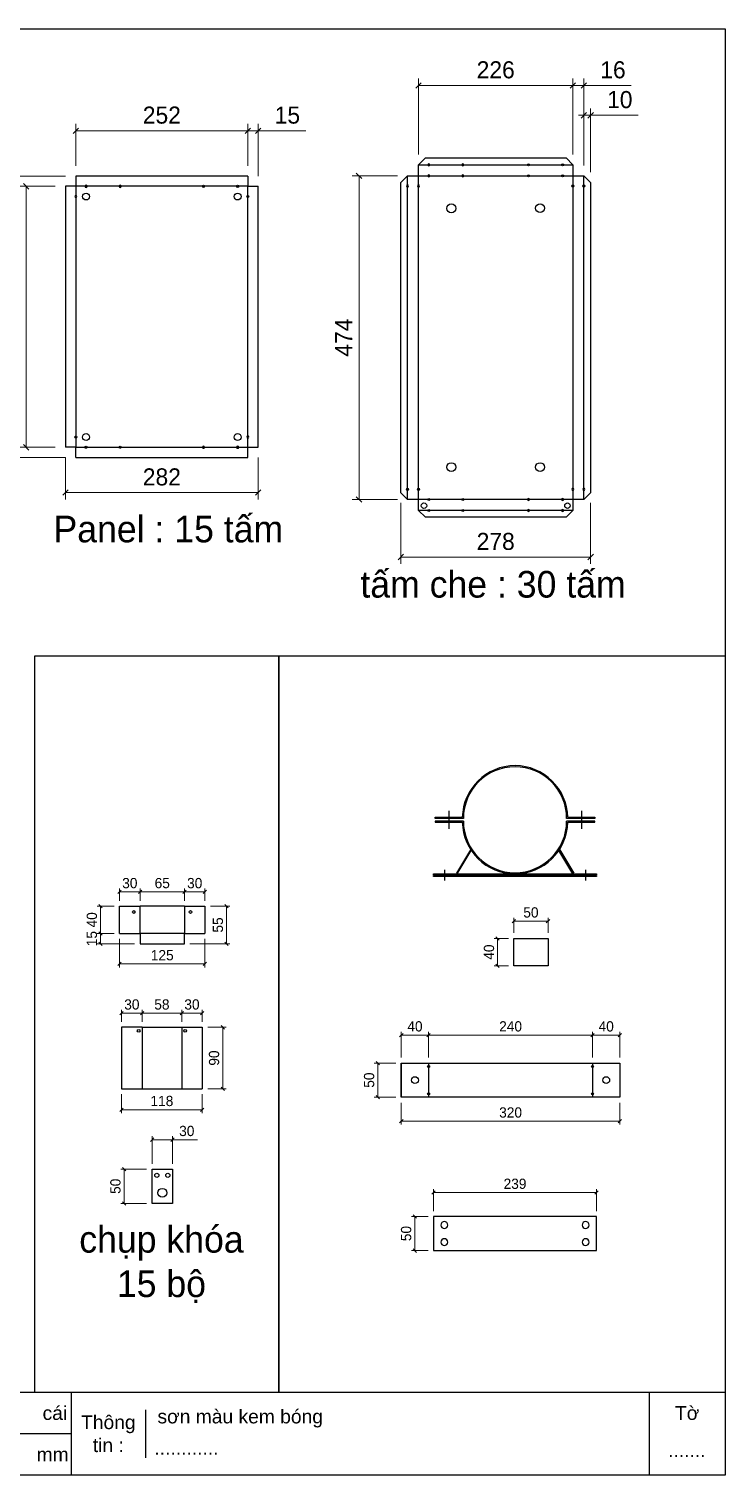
# Model space of a CAD drawing. Header units: millimetres. Extents: x 0 to 2994, y 0 to 2117.
# Drawn here: x 1974 to 2994, y 0 to 2117 of the extents above; entities that cross this region are included whole.
import ezdxf

# ---------------------------------------------------------------- set-up
doc = ezdxf.new("R2010")
doc.units = ezdxf.units.MM
doc.layers.add('CNC', color=7, linetype='Continuous')
doc.layers.add('DIM', color=253, linetype='Continuous')
doc.styles.add('Arial', font='arial.ttf')
doc.dimstyles.new('Dim-15', dxfattribs={"dimtxt": 15, "dimasz": 5, "dimexe": 5, "dimexo": 8, "dimgap": 5, "dimtad": 1, "dimdec": 0, "dimtxsty": 'Standard', "dimblk": 'OBLIQUE', "dimcen": 10, "dimclrd": 5, "dimclre": 5, "dimclrt": 3, "dimazin": 3, "dimtfac": 1, "dimtdec": 0, "dimtmove": 0, "dimatfit": 3, "dimldrblk": 'OBLIQUE', "dimlwd": 9, "dimlwe": 9})
doc.dimstyles.new('Dim-25', dxfattribs={"dimtxt": 25, "dimasz": 8, "dimexe": 10, "dimexo": 15, "dimgap": 10, "dimtad": 1, "dimdec": 0, "dimtxsty": 'Standard', "dimblk": 'OBLIQUE', "dimcen": 10, "dimclrd": 5, "dimclre": 5, "dimclrt": 3, "dimazin": 3, "dimtfac": 1, "dimtdec": 0, "dimtmove": 0, "dimatfit": 3, "dimldrblk": 'OBLIQUE', "dimlwd": 9, "dimlwe": 9})

# ---------------------------------------------------------------- blocks, each defined once
blk = doc.blocks.new('f3daunguoc')
at = {"layer": 'CNC', "color": 2, "lineweight": -3}
blk.add_circle((0, 0), 1.5, dxfattribs=at)
blk = doc.blocks.new('*D24')
at = {"color": 0, "linetype": 'ByBlock', "lineweight": -2}
for p, q in [((2291.1, 1963.7), (2299.1, 1971.7)), ((2314.1, 1971.7), (2306.1, 1963.7))]:
    blk.add_line(p, q, dxfattribs=at)
at = {"layer": 'Defpoints', "color": 0, "ltscale": 3, "transparency": 16777216}
for p in [(2310.1, 1967.7), (2295.1, 1901.4), (2310.1, 1886.4)]:
    blk.add_point(p, dxfattribs=at)
at = {"layer": 'DIM', "color": 5, "lineweight": 9, "ltscale": 3, "transparency": 16777216}
for p, q in [((2295.1, 1916.4), (2295.1, 1977.7)), ((2310.1, 1901.4), (2310.1, 1977.7)), ((2295.1, 1967.7), (2287.1, 1967.7)), ((2295.1, 1967.7), (2310.1, 1967.7)), ((2310.1, 1967.7), (2379.8, 1967.7))]:
    blk.add_line(p, q, dxfattribs=at)
at = {"layer": 'DIM', "color": 3, "ltscale": 3, "transparency": 16777216, "insert": (2352.9, 1990.5), "char_height": 25, "attachment_point": 5}
blk.add_mtext('15', dxfattribs=at)
blk = doc.blocks.new('_Oblique')
at = {"color": 0, "linetype": 'ByBlock', "lineweight": -2}
blk.add_line((-0.5, -0.5), (0.5, 0.5), dxfattribs=at)
blk = doc.blocks.new('*D25')
at = {"color": 0, "linetype": 'ByBlock', "lineweight": -2}
for p, q in [((2047.1, 1971.7), (2039.1, 1963.7)), ((2291.1, 1963.7), (2299.1, 1971.7))]:
    blk.add_line(p, q, dxfattribs=at)
at = {"layer": 'Defpoints', "color": 0, "ltscale": 3, "transparency": 16777216}
for p in [(2043.1, 1967.7), (2043.1, 1901.4), (2295.1, 1901.4)]:
    blk.add_point(p, dxfattribs=at)
at = {"layer": 'DIM', "color": 5, "lineweight": 9, "ltscale": 3, "transparency": 16777216}
for p, q in [((2043.1, 1916.4), (2043.1, 1977.7)), ((2295.1, 1916.4), (2295.1, 1977.7)), ((2295.1, 1967.7), (2043.1, 1967.7))]:
    blk.add_line(p, q, dxfattribs=at)
at = {"layer": 'DIM', "color": 3, "ltscale": 3, "transparency": 16777216, "insert": (2169.1, 1990.5), "char_height": 25, "attachment_point": 5}
blk.add_mtext('252', dxfattribs=at)
blk = doc.blocks.new('*D26')
at = {"color": 0, "linetype": 'ByBlock', "lineweight": -2}
for p, q in [((1893.6, 1897.4), (1885.6, 1905.4)), ((1885.6, 1493.4), (1893.6, 1485.4))]:
    blk.add_line(p, q, dxfattribs=at)
at = {"layer": 'Defpoints', "color": 0, "ltscale": 3, "transparency": 16777216}
for p in [(2043.1, 1901.4), (1889.6, 1489.4), (2043.1, 1489.4)]:
    blk.add_point(p, dxfattribs=at)
at = {"layer": 'DIM', "color": 5, "lineweight": 9, "ltscale": 3, "transparency": 16777216}
for p, q in [((2028.1, 1901.4), (1879.6, 1901.4)), ((1889.6, 1901.4), (1889.6, 1489.4)), ((2028.1, 1489.4), (1879.6, 1489.4))]:
    blk.add_line(p, q, dxfattribs=at)
at = {"layer": 'DIM', "color": 3, "ltscale": 3, "transparency": 16777216, "insert": (1867.1, 1885.4), "char_height": 25, "attachment_point": 5, "rotation": 90}
blk.add_mtext('412', dxfattribs=at)
blk = doc.blocks.new('*D27')
at = {"color": 0, "linetype": 'ByBlock', "lineweight": -2}
for p, q in [((1974.4, 1882.4), (1966.4, 1890.4)), ((1966.4, 1508.4), (1974.4, 1500.4))]:
    blk.add_line(p, q, dxfattribs=at)
at = {"layer": 'Defpoints', "color": 0, "ltscale": 3, "transparency": 16777216}
for p in [(1970.4, 1886.4), (2028.1, 1886.4), (2028.1, 1504.4)]:
    blk.add_point(p, dxfattribs=at)
at = {"layer": 'DIM', "color": 5, "lineweight": 9, "ltscale": 3, "transparency": 16777216}
for p, q in [((2013.1, 1886.4), (1960.4, 1886.4)), ((1970.4, 1504.4), (1970.4, 1886.4)), ((2013.1, 1504.4), (1960.4, 1504.4))]:
    blk.add_line(p, q, dxfattribs=at)
at = {"layer": 'DIM', "color": 3, "ltscale": 3, "transparency": 16777216, "insert": (1947.6, 1695.4), "char_height": 25, "attachment_point": 5, "rotation": 90}
blk.add_mtext('382', dxfattribs=at)
blk = doc.blocks.new('*D28')
at = {"color": 0, "linetype": 'ByBlock', "lineweight": -2}
for p, q in [((2032.1, 1442.1), (2024.1, 1434.1)), ((2306.1, 1434.1), (2314.1, 1442.1))]:
    blk.add_line(p, q, dxfattribs=at)
at = {"layer": 'Defpoints', "color": 0, "ltscale": 3, "transparency": 16777216}
for p in [(2028.1, 1504.4), (2310.1, 1504.4), (2310.1, 1438.1)]:
    blk.add_point(p, dxfattribs=at)
at = {"layer": 'DIM', "color": 5, "lineweight": 9, "ltscale": 3, "transparency": 16777216}
for p, q in [((2028.1, 1489.4), (2028.1, 1428.1)), ((2310.1, 1489.4), (2310.1, 1428.1)), ((2028.1, 1438.1), (2310.1, 1438.1))]:
    blk.add_line(p, q, dxfattribs=at)
at = {"layer": 'DIM', "color": 3, "ltscale": 3, "transparency": 16777216, "insert": (2169.1, 1460.9), "char_height": 25, "attachment_point": 5}
blk.add_mtext('282', dxfattribs=at)
blk = doc.blocks.new('*D40')
at = {"color": 0, "linetype": 'ByBlock', "lineweight": -2}
for p, q in [((2782.9, 1986.4), (2790.9, 1994.4)), ((2800.9, 1994.4), (2792.9, 1986.4))]:
    blk.add_line(p, q, dxfattribs=at)
at = {"layer": 'Defpoints', "color": 0, "transparency": 16777216}
for p in [(2796.9, 1990.4), (2786.9, 1901.9), (2796.9, 1891.9)]:
    blk.add_point(p, dxfattribs=at)
at = {"layer": 'DIM', "color": 5, "lineweight": 9, "transparency": 16777216}
for p, q in [((2786.9, 1990.4), (2778.9, 1990.4)), ((2786.9, 1916.9), (2786.9, 2000.4)), ((2786.9, 1990.4), (2796.9, 1990.4)), ((2796.9, 1906.9), (2796.9, 2000.4)), ((2796.9, 1990.4), (2866.3, 1990.4))]:
    blk.add_line(p, q, dxfattribs=at)
at = {"layer": 'DIM', "color": 3, "transparency": 16777216, "insert": (2839.6, 2013.2), "char_height": 25, "attachment_point": 5}
blk.add_mtext('10', dxfattribs=at)
blk = doc.blocks.new('*D41')
at = {"color": 0, "linetype": 'ByBlock', "lineweight": -2}
for p, q in [((2766.9, 2030), (2774.9, 2038)), ((2790.9, 2038), (2782.9, 2030))]:
    blk.add_line(p, q, dxfattribs=at)
at = {"layer": 'Defpoints', "color": 0, "transparency": 16777216}
for p in [(2786.9, 2034), (2770.9, 1917.9), (2786.9, 1901.9)]:
    blk.add_point(p, dxfattribs=at)
at = {"layer": 'DIM', "color": 5, "lineweight": 9, "transparency": 16777216}
for p, q in [((2770.9, 2034), (2762.9, 2034)), ((2770.9, 1932.9), (2770.9, 2044)), ((2770.9, 2034), (2786.9, 2034)), ((2786.9, 1916.9), (2786.9, 2044)), ((2786.9, 2034), (2856.3, 2034))]:
    blk.add_line(p, q, dxfattribs=at)
at = {"layer": 'DIM', "color": 3, "transparency": 16777216, "insert": (2829.6, 2056.8), "char_height": 25, "attachment_point": 5}
blk.add_mtext('16', dxfattribs=at)
blk = doc.blocks.new('*D42')
at = {"color": 0, "linetype": 'ByBlock', "lineweight": -2}
for p, q in [((2548.9, 2038), (2540.9, 2030)), ((2766.9, 2030), (2774.9, 2038))]:
    blk.add_line(p, q, dxfattribs=at)
at = {"layer": 'Defpoints', "color": 0, "transparency": 16777216}
for p in [(2544.9, 2034), (2544.9, 1917.9), (2770.9, 1917.9)]:
    blk.add_point(p, dxfattribs=at)
at = {"layer": 'DIM', "color": 5, "lineweight": 9, "transparency": 16777216}
for p, q in [((2544.9, 1932.9), (2544.9, 2044)), ((2770.9, 2034), (2544.9, 2034)), ((2770.9, 1932.9), (2770.9, 2044))]:
    blk.add_line(p, q, dxfattribs=at)
at = {"layer": 'DIM', "color": 3, "transparency": 16777216, "insert": (2657.9, 2056.8), "char_height": 25, "attachment_point": 5}
blk.add_mtext('226', dxfattribs=at)
blk = doc.blocks.new('*D43')
at = {"color": 0, "linetype": 'ByBlock', "lineweight": -2}
for p, q in [((2461.8, 1897.9), (2453.8, 1905.9)), ((2453.8, 1431.9), (2461.8, 1423.9))]:
    blk.add_line(p, q, dxfattribs=at)
at = {"layer": 'Defpoints', "color": 0, "transparency": 16777216}
for p in [(2528.9, 1901.9), (2457.8, 1427.9), (2528.9, 1427.9)]:
    blk.add_point(p, dxfattribs=at)
at = {"layer": 'DIM', "color": 5, "lineweight": 9, "transparency": 16777216}
for p, q in [((2513.9, 1901.9), (2447.8, 1901.9)), ((2457.8, 1901.9), (2457.8, 1427.9)), ((2513.9, 1427.9), (2447.8, 1427.9))]:
    blk.add_line(p, q, dxfattribs=at)
at = {"layer": 'DIM', "color": 3, "transparency": 16777216, "insert": (2435.3, 1664.9), "char_height": 25, "attachment_point": 5, "rotation": 90}
blk.add_mtext('474', dxfattribs=at)
blk = doc.blocks.new('*D44')
at = {"color": 0, "linetype": 'ByBlock', "lineweight": -2}
for p, q in [((2522.9, 1347.8), (2514.9, 1339.8)), ((2792.9, 1339.8), (2800.9, 1347.8))]:
    blk.add_line(p, q, dxfattribs=at)
at = {"layer": 'Defpoints', "color": 0, "ltscale": 3, "transparency": 16777216}
for p in [(2518.9, 1437.9), (2796.9, 1437.9), (2796.9, 1343.8)]:
    blk.add_point(p, dxfattribs=at)
at = {"layer": 'DIM', "color": 5, "lineweight": 9, "ltscale": 3, "transparency": 16777216}
for p, q in [((2518.9, 1422.9), (2518.9, 1333.8)), ((2796.9, 1422.9), (2796.9, 1333.8)), ((2518.9, 1343.8), (2796.9, 1343.8))]:
    blk.add_line(p, q, dxfattribs=at)
at = {"layer": 'DIM', "color": 3, "ltscale": 3, "transparency": 16777216, "insert": (2657.9, 1366.5), "char_height": 25, "attachment_point": 5}
blk.add_mtext('278', dxfattribs=at)
blk = doc.blocks.new('KHUNG CHUẨN')
at = {"color": 7}
for p, q in [((19889.2, -28535.2), (16919.2, -28535.2)), ((17239.2, -28535.2), (17239.2, -28595.2)), ((17809.2, -28535.2), (17809.2, -28655.2)), ((18599.2, -28535.2), (18599.2, -28655.2)), ((18939.2, -28535.2), (18939.2, -28655.2)), ((19779.2, -28535.2), (19779.2, -28655.2)), ((19047.6, -28560.2), (19047.6, -28630.2)), ((18939.2, -28595.2), (16919.2, -28595.2)), ((17139.2, -28595.2), (17139.2, -28655.2)), ((17474.2, -28595.2), (17474.2, -28655.2))]:
    blk.add_line(p, q, dxfattribs=at)
blk.add_lwpolyline([(16919.2, -26555.2), (19889.2, -26555.2), (19889.2, -28655.2), (16919.2, -28655.2)], close=True, dxfattribs=at)
at = {"color": 2, "char_height": 20, "style": 'Arial'}
for s, insert, width, attachment_point in [('  Thiết kế :', (16919.2, -28565.2), 917.634, 4), ('  Khách hàng :', (17239.2, -28565.2), 917.634, 4), ('  Tên sản phẩm :', (17809.2, -28565.2), 917.634, 4), ('  Số lượng :', (18599.2, -28565.2), 917.634, 4), ('cái', (18897.9, -28565.2), 63.517, 4), ('Tờ', (19834.2, -28565.2), 110, 5), ('Thông\\Ptin :', (18993.4, -28595.2), 108.311, 5), ('  CNC :', (16919.2, -28625.2), 917.634, 4), ('  Ngày nhận :', (17134, -28625.2), 556.651, 4), ('  Ngày giao:', (17466.3, -28625.2), 556.651, 4), ('  Kích thước :', (17809.2, -28625.2), 917.634, 4), ('mm', (18548.6, -28625.2), 73.831, 4), ('  Loại tôn :', (18599.2, -28625.2), 917.634, 4), ('mm', (18889.2, -28625.2), 917.634, 4)]:
    blk.add_mtext(s, dxfattribs=dict(at, insert=insert, width=width, attachment_point=attachment_point))
at = {"color": 3, "style": 'Arial'}
for tag, p in [('#01', (17055.6, -28580.1)), ('#02', (17431.4, -28580.1)), ('#03', (18030.6, -28580.1)), ('#08', (18751.7, -28580.1)), ('#10', (19064.8, -28580.1)), ('#04', (17024.8, -28634.6)), ('#05', (17308.5, -28633)), ('#06', (17632.7, -28633.7)), ('#07', (18002, -28634.7)), ('#09', (18753.8, -28632.6)), ('#11', (19060.3, -28625.7)), ('#12', (19806.5, -28628.9))]:
    blk.add_attdef(tag, p, '', height=20, dxfattribs=at)
blk = doc.blocks.new('ggh')
blk.add_lwpolyline([(11944, 1374.4), (12182.7, 1374.4), (12182.7, 1324.4), (11944, 1324.4)], close=True)
at = {"color": 2}
for centre in [(11959.9, 1361.9), (12166.8, 1361.9), (11959.9, 1336.9), (12166.8, 1336.9)]:
    blk.add_circle(centre, 5, dxfattribs=at)
blk = doc.blocks.new('*D57')
at = {"color": 0, "linetype": 'ByBlock', "lineweight": -2}
for p, q in [((2802.2, 646.5), (2797.2, 641.5)), ((2837.2, 641.5), (2842.2, 646.5))]:
    blk.add_line(p, q, dxfattribs=at)
at = {"color": 5, "lineweight": 9, "transparency": 16777216}
for p, q in [((2799.7, 611.1), (2799.7, 649)), ((2799.7, 644), (2839.7, 644)), ((2839.7, 611.1), (2839.7, 649))]:
    blk.add_line(p, q, dxfattribs=at)
at = {"layer": 'Defpoints', "color": 0, "transparency": 16777216}
for p in [(2839.7, 644), (2799.7, 603.1), (2839.7, 603.1)]:
    blk.add_point(p, dxfattribs=at)
at = {"color": 3, "transparency": 16777216, "insert": (2819.7, 656.7), "char_height": 15, "attachment_point": 5}
blk.add_mtext('40', dxfattribs=at)
blk = doc.blocks.new('*D58')
at = {"color": 0, "linetype": 'ByBlock', "lineweight": -2}
for p, q in [((2562.2, 646.5), (2557.2, 641.5)), ((2797.2, 641.5), (2802.2, 646.5))]:
    blk.add_line(p, q, dxfattribs=at)
at = {"color": 5, "lineweight": 9, "transparency": 16777216}
for p, q in [((2559.7, 611.1), (2559.7, 649)), ((2799.7, 644), (2559.7, 644)), ((2799.7, 611.1), (2799.7, 649))]:
    blk.add_line(p, q, dxfattribs=at)
at = {"layer": 'Defpoints', "color": 0, "transparency": 16777216}
for p in [(2559.7, 644), (2559.7, 603.1), (2799.7, 603.1)]:
    blk.add_point(p, dxfattribs=at)
at = {"color": 3, "transparency": 16777216, "insert": (2679.7, 656.7), "char_height": 15, "attachment_point": 5}
blk.add_mtext('240', dxfattribs=at)
blk = doc.blocks.new('*D59')
at = {"color": 0, "linetype": 'ByBlock', "lineweight": -2}
for p, q in [((2522.2, 646.5), (2517.2, 641.5)), ((2557.2, 641.5), (2562.2, 646.5))]:
    blk.add_line(p, q, dxfattribs=at)
at = {"color": 5, "lineweight": 9, "transparency": 16777216}
for p, q in [((2519.7, 611.1), (2519.7, 649)), ((2559.7, 644), (2519.7, 644)), ((2559.7, 611.1), (2559.7, 649))]:
    blk.add_line(p, q, dxfattribs=at)
at = {"layer": 'Defpoints', "color": 0, "transparency": 16777216}
for p in [(2519.7, 644), (2519.7, 603.1), (2559.7, 603.1)]:
    blk.add_point(p, dxfattribs=at)
at = {"color": 3, "transparency": 16777216, "insert": (2539.7, 656.7), "char_height": 15, "attachment_point": 5}
blk.add_mtext('40', dxfattribs=at)
blk = doc.blocks.new('*D60')
at = {"color": 5, "lineweight": 9, "transparency": 16777216}
for p, q in [((2511.7, 603.1), (2480.2, 603.1)), ((2485.2, 603.1), (2485.2, 553.1)), ((2511.7, 553.1), (2480.2, 553.1))]:
    blk.add_line(p, q, dxfattribs=at)
at = {"color": 0, "linetype": 'ByBlock', "lineweight": -2}
for p, q in [((2487.7, 600.6), (2482.7, 605.6)), ((2482.7, 555.6), (2487.7, 550.6))]:
    blk.add_line(p, q, dxfattribs=at)
at = {"layer": 'Defpoints', "color": 0, "transparency": 16777216}
for p in [(2519.7, 603.1), (2485.2, 553.1), (2519.7, 553.1)]:
    blk.add_point(p, dxfattribs=at)
at = {"color": 3, "transparency": 16777216, "insert": (2472.6, 578.1), "char_height": 15, "attachment_point": 5, "rotation": 90}
blk.add_mtext('50', dxfattribs=at)
blk = doc.blocks.new('*D61')
at = {"color": 5, "lineweight": 9, "transparency": 16777216}
for p, q in [((2519.7, 545.1), (2519.7, 513)), ((2839.7, 545.1), (2839.7, 513)), ((2519.7, 518), (2839.7, 518))]:
    blk.add_line(p, q, dxfattribs=at)
at = {"color": 0, "linetype": 'ByBlock', "lineweight": -2}
for p, q in [((2522.2, 520.5), (2517.2, 515.5)), ((2837.2, 515.5), (2842.2, 520.5))]:
    blk.add_line(p, q, dxfattribs=at)
at = {"layer": 'Defpoints', "color": 0, "transparency": 16777216}
for p in [(2519.7, 553.1), (2839.7, 553.1), (2839.7, 518)]:
    blk.add_point(p, dxfattribs=at)
at = {"color": 3, "transparency": 16777216, "insert": (2679.7, 530.7), "char_height": 15, "attachment_point": 5}
blk.add_mtext('320', dxfattribs=at)
blk = doc.blocks.new('*D62')
at = {"color": 0, "linetype": 'ByBlock', "lineweight": -2}
for p, q in [((2569.4, 416.1), (2564.4, 411.1)), ((2803, 411.1), (2808, 416.1))]:
    blk.add_line(p, q, dxfattribs=at)
at = {"color": 5, "lineweight": 9, "transparency": 16777216}
for p, q in [((2566.9, 386.5), (2566.9, 418.6)), ((2566.9, 413.6), (2805.5, 413.6)), ((2805.5, 386.5), (2805.5, 418.6))]:
    blk.add_line(p, q, dxfattribs=at)
at = {"layer": 'Defpoints', "color": 0, "transparency": 16777216}
for p in [(2805.5, 413.6), (2566.9, 378.5), (2805.5, 378.5)]:
    blk.add_point(p, dxfattribs=at)
at = {"color": 3, "transparency": 16777216, "insert": (2686.2, 426.3), "char_height": 15, "attachment_point": 5}
blk.add_mtext('239', dxfattribs=at)
blk = doc.blocks.new('*D63')
at = {"color": 5, "lineweight": 9, "transparency": 16777216}
for p, q in [((2558.9, 378.5), (2534.5, 378.5)), ((2539.5, 378.5), (2539.5, 328.5)), ((2558.9, 328.5), (2534.5, 328.5))]:
    blk.add_line(p, q, dxfattribs=at)
at = {"color": 0, "linetype": 'ByBlock', "lineweight": -2}
for p, q in [((2542, 376), (2537, 381)), ((2537, 331), (2542, 326))]:
    blk.add_line(p, q, dxfattribs=at)
at = {"layer": 'Defpoints', "color": 0, "transparency": 16777216}
for p in [(2566.9, 378.5), (2539.5, 328.5), (2566.9, 328.5)]:
    blk.add_point(p, dxfattribs=at)
at = {"color": 3, "transparency": 16777216, "insert": (2526.8, 353.5), "char_height": 15, "attachment_point": 5, "rotation": 90}
blk.add_mtext('50', dxfattribs=at)
blk = doc.blocks.new('*D64')
at = {"color": 0, "linetype": 'ByBlock', "lineweight": -2}
for p, q in [((2687, 813.3), (2682, 808.3)), ((2732, 808.3), (2737, 813.3))]:
    blk.add_line(p, q, dxfattribs=at)
at = {"color": 5, "lineweight": 9, "transparency": 16777216}
for p, q in [((2684.5, 793.5), (2684.5, 815.8)), ((2684.5, 810.8), (2734.5, 810.8)), ((2734.5, 793.5), (2734.5, 815.8))]:
    blk.add_line(p, q, dxfattribs=at)
at = {"layer": 'Defpoints', "color": 0, "transparency": 16777216}
for p in [(2734.5, 810.8), (2684.5, 785.5), (2734.5, 785.5)]:
    blk.add_point(p, dxfattribs=at)
at = {"color": 3, "transparency": 16777216, "insert": (2709.5, 823.5), "char_height": 15, "attachment_point": 5}
blk.add_mtext('50', dxfattribs=at)
blk = doc.blocks.new('*D65')
at = {"color": 5, "lineweight": 9, "transparency": 16777216}
for p, q in [((2676.5, 785.5), (2655.7, 785.5)), ((2660.7, 785.5), (2660.7, 745.5)), ((2676.5, 745.5), (2655.7, 745.5))]:
    blk.add_line(p, q, dxfattribs=at)
at = {"color": 0, "linetype": 'ByBlock', "lineweight": -2}
for p, q in [((2663.2, 783), (2658.2, 788)), ((2658.2, 748), (2663.2, 743))]:
    blk.add_line(p, q, dxfattribs=at)
at = {"layer": 'Defpoints', "color": 0, "transparency": 16777216}
for p in [(2684.5, 785.5), (2660.7, 745.5), (2684.5, 745.5)]:
    blk.add_point(p, dxfattribs=at)
at = {"color": 3, "transparency": 16777216, "insert": (2648.1, 765.5), "char_height": 15, "attachment_point": 5, "rotation": 90}
blk.add_mtext('40', dxfattribs=at)
blk = doc.blocks.new('*D75')
at = {"color": 0, "linetype": 'ByBlock', "lineweight": -2}
for p, q in [((2157.3, 493.4), (2152.3, 488.4)), ((2182.3, 488.4), (2187.3, 493.4))]:
    blk.add_line(p, q, dxfattribs=at)
at = {"color": 5, "lineweight": 9, "transparency": 16777216}
for p, q in [((2154.8, 455.7), (2154.8, 495.9)), ((2154.8, 490.9), (2184.8, 490.9)), ((2184.8, 455.7), (2184.8, 495.9)), ((2184.8, 490.9), (2221.3, 490.9))]:
    blk.add_line(p, q, dxfattribs=at)
at = {"layer": 'Defpoints', "color": 0, "transparency": 16777216}
for p in [(2184.8, 490.9), (2154.8, 447.7), (2184.8, 447.7)]:
    blk.add_point(p, dxfattribs=at)
at = {"color": 3, "transparency": 16777216, "insert": (2205.6, 503.6), "char_height": 15, "attachment_point": 5}
blk.add_mtext('30', dxfattribs=at)
blk = doc.blocks.new('*D76')
at = {"color": 5, "lineweight": 9, "transparency": 16777216}
for p, q in [((2146.8, 447.7), (2108.9, 447.7)), ((2113.9, 447.7), (2113.9, 397.7)), ((2146.8, 397.7), (2108.9, 397.7))]:
    blk.add_line(p, q, dxfattribs=at)
at = {"color": 0, "linetype": 'ByBlock', "lineweight": -2}
for p, q in [((2116.4, 445.2), (2111.4, 450.2)), ((2111.4, 400.2), (2116.4, 395.2))]:
    blk.add_line(p, q, dxfattribs=at)
at = {"layer": 'Defpoints', "color": 0, "transparency": 16777216}
for p in [(2154.8, 447.7), (2113.9, 397.7), (2154.8, 397.7)]:
    blk.add_point(p, dxfattribs=at)
at = {"color": 3, "transparency": 16777216, "insert": (2101.2, 422.7), "char_height": 15, "attachment_point": 5, "rotation": 90}
blk.add_mtext('50', dxfattribs=at)
blk = doc.blocks.new('*D77')
at = {"color": 0, "linetype": 'ByBlock', "lineweight": -2}
for p, q in [((2260.8, 652.9), (2255.8, 657.9)), ((2255.8, 567.9), (2260.8, 562.9))]:
    blk.add_line(p, q, dxfattribs=at)
at = {"layer": 'Defpoints', "color": 0, "transparency": 16777216}
for p in [(2228.2, 655.4), (2228.2, 565.4), (2258.3, 565.4)]:
    blk.add_point(p, dxfattribs=at)
at = {"layer": 'DIM', "color": 5, "lineweight": 9, "transparency": 16777216}
for p, q in [((2236.2, 655.4), (2263.3, 655.4)), ((2258.3, 655.4), (2258.3, 565.4)), ((2236.2, 565.4), (2263.3, 565.4))]:
    blk.add_line(p, q, dxfattribs=at)
at = {"layer": 'DIM', "color": 3, "transparency": 16777216, "insert": (2245.6, 610.4), "char_height": 15, "attachment_point": 5, "rotation": 90}
blk.add_mtext('90', dxfattribs=at)
blk = doc.blocks.new('*D78')
at = {"color": 0, "linetype": 'ByBlock', "lineweight": -2}
for p, q in [((2112.7, 537.3), (2107.7, 532.3)), ((2225.7, 532.3), (2230.7, 537.3))]:
    blk.add_line(p, q, dxfattribs=at)
at = {"layer": 'Defpoints', "color": 0, "transparency": 16777216}
for p in [(2110.2, 565.4), (2228.2, 565.4), (2228.2, 534.8)]:
    blk.add_point(p, dxfattribs=at)
at = {"layer": 'DIM', "color": 5, "lineweight": 9, "transparency": 16777216}
for p, q in [((2110.2, 557.4), (2110.2, 529.8)), ((2228.2, 557.4), (2228.2, 529.8)), ((2110.2, 534.8), (2228.2, 534.8))]:
    blk.add_line(p, q, dxfattribs=at)
at = {"layer": 'DIM', "color": 3, "transparency": 16777216, "insert": (2169.2, 547.5), "char_height": 15, "attachment_point": 5}
blk.add_mtext('118', dxfattribs=at)
blk = doc.blocks.new('*D79')
at = {"color": 0, "linetype": 'ByBlock', "lineweight": -2}
for p, q in [((2112.7, 678.6), (2107.7, 673.6)), ((2137.7, 673.6), (2142.7, 678.6))]:
    blk.add_line(p, q, dxfattribs=at)
at = {"layer": 'Defpoints', "color": 0, "transparency": 16777216}
for p in [(2140.2, 676.1), (2110.2, 655.4), (2140.2, 655.4)]:
    blk.add_point(p, dxfattribs=at)
at = {"layer": 'DIM', "color": 5, "lineweight": 9, "transparency": 16777216}
for p, q in [((2110.2, 663.4), (2110.2, 681.1)), ((2140.2, 663.4), (2140.2, 681.1)), ((2110.2, 676.1), (2140.2, 676.1))]:
    blk.add_line(p, q, dxfattribs=at)
at = {"layer": 'DIM', "color": 3, "transparency": 16777216, "insert": (2125.2, 688.8), "char_height": 15, "attachment_point": 5}
blk.add_mtext('30', dxfattribs=at)
blk = doc.blocks.new('*D80')
at = {"color": 0, "linetype": 'ByBlock', "lineweight": -2}
for p, q in [((2142.7, 678.6), (2137.7, 673.6)), ((2195.7, 673.6), (2200.7, 678.6))]:
    blk.add_line(p, q, dxfattribs=at)
at = {"layer": 'Defpoints', "color": 0, "transparency": 16777216}
for p in [(2198.2, 676.1), (2140.2, 655.4), (2198.2, 655.4)]:
    blk.add_point(p, dxfattribs=at)
at = {"layer": 'DIM', "color": 5, "lineweight": 9, "transparency": 16777216}
for p, q in [((2140.2, 663.4), (2140.2, 681.1)), ((2198.2, 663.4), (2198.2, 681.1)), ((2140.2, 676.1), (2198.2, 676.1))]:
    blk.add_line(p, q, dxfattribs=at)
at = {"layer": 'DIM', "color": 3, "transparency": 16777216, "insert": (2169.2, 688.8), "char_height": 15, "attachment_point": 5}
blk.add_mtext('58', dxfattribs=at)
blk = doc.blocks.new('*D81')
at = {"color": 0, "linetype": 'ByBlock', "lineweight": -2}
for p, q in [((2200.7, 678.6), (2195.7, 673.6)), ((2225.7, 673.6), (2230.7, 678.6))]:
    blk.add_line(p, q, dxfattribs=at)
at = {"layer": 'Defpoints', "color": 0, "transparency": 16777216}
for p in [(2228.2, 676.1), (2198.2, 655.4), (2228.2, 655.4)]:
    blk.add_point(p, dxfattribs=at)
at = {"layer": 'DIM', "color": 5, "lineweight": 9, "transparency": 16777216}
for p, q in [((2198.2, 663.4), (2198.2, 681.1)), ((2228.2, 663.4), (2228.2, 681.1)), ((2198.2, 676.1), (2228.2, 676.1))]:
    blk.add_line(p, q, dxfattribs=at)
at = {"layer": 'DIM', "color": 3, "transparency": 16777216, "insert": (2213.2, 688.8), "char_height": 15, "attachment_point": 5}
blk.add_mtext('30', dxfattribs=at)
blk = doc.blocks.new('*D82')
at = {"color": 0, "linetype": 'ByBlock', "lineweight": -2}
for p, q in [((2109.7, 750.7), (2104.7, 745.7)), ((2229.7, 745.7), (2234.7, 750.7))]:
    blk.add_line(p, q, dxfattribs=at)
at = {"layer": 'Defpoints', "color": 0, "transparency": 16777216}
for p in [(2107.2, 792.7), (2232.2, 792.7), (2232.2, 748.2)]:
    blk.add_point(p, dxfattribs=at)
at = {"layer": 'DIM', "color": 5, "lineweight": 9, "transparency": 16777216}
for p, q in [((2107.2, 784.7), (2107.2, 743.2)), ((2232.2, 784.7), (2232.2, 743.2)), ((2107.2, 748.2), (2232.2, 748.2))]:
    blk.add_line(p, q, dxfattribs=at)
at = {"layer": 'DIM', "color": 3, "transparency": 16777216, "insert": (2169.7, 760.9), "char_height": 15, "attachment_point": 5}
blk.add_mtext('125', dxfattribs=at)
blk = doc.blocks.new('*D83')
at = {"color": 0, "linetype": 'ByBlock', "lineweight": -2}
for p, q in [((2266.3, 830.2), (2261.3, 835.2)), ((2261.3, 780.2), (2266.3, 775.2))]:
    blk.add_line(p, q, dxfattribs=at)
at = {"layer": 'Defpoints', "color": 0, "transparency": 16777216}
for p in [(2232.2, 832.7), (2202.2, 777.7), (2263.8, 777.7)]:
    blk.add_point(p, dxfattribs=at)
at = {"layer": 'DIM', "color": 5, "lineweight": 9, "transparency": 16777216}
for p, q in [((2240.2, 832.7), (2268.8, 832.7)), ((2263.8, 832.7), (2263.8, 777.7)), ((2210.2, 777.7), (2268.8, 777.7))]:
    blk.add_line(p, q, dxfattribs=at)
at = {"layer": 'DIM', "color": 3, "transparency": 16777216, "insert": (2251.2, 805.2), "char_height": 15, "attachment_point": 5, "rotation": 90}
blk.add_mtext('55', dxfattribs=at)
blk = doc.blocks.new('*D84')
at = {"color": 0, "linetype": 'ByBlock', "lineweight": -2}
for p, q in [((2081.9, 830.2), (2076.9, 835.2)), ((2076.9, 795.2), (2081.9, 790.2))]:
    blk.add_line(p, q, dxfattribs=at)
at = {"layer": 'Defpoints', "color": 0, "transparency": 16777216}
for p in [(2107.2, 832.7), (2079.4, 792.7), (2107.2, 792.7)]:
    blk.add_point(p, dxfattribs=at)
at = {"layer": 'DIM', "color": 5, "lineweight": 9, "transparency": 16777216}
for p, q in [((2099.2, 832.7), (2074.4, 832.7)), ((2079.4, 832.7), (2079.4, 792.7)), ((2099.2, 792.7), (2074.4, 792.7))]:
    blk.add_line(p, q, dxfattribs=at)
at = {"layer": 'DIM', "color": 3, "transparency": 16777216, "insert": (2066.7, 812.7), "char_height": 15, "attachment_point": 5, "rotation": 90}
blk.add_mtext('40', dxfattribs=at)
blk = doc.blocks.new('*D85')
at = {"color": 0, "linetype": 'ByBlock', "lineweight": -2}
for p, q in [((2081.9, 790.2), (2076.9, 795.2)), ((2076.9, 780.2), (2081.9, 775.2))]:
    blk.add_line(p, q, dxfattribs=at)
at = {"layer": 'Defpoints', "color": 0, "transparency": 16777216}
for p in [(2107.2, 792.7), (2079.4, 777.7), (2137.2, 777.7)]:
    blk.add_point(p, dxfattribs=at)
at = {"layer": 'DIM', "color": 5, "lineweight": 9, "transparency": 16777216}
for p, q in [((2099.2, 792.7), (2074.4, 792.7)), ((2079.4, 792.7), (2079.4, 777.7)), ((2129.2, 777.7), (2074.4, 777.7))]:
    blk.add_line(p, q, dxfattribs=at)
at = {"layer": 'DIM', "color": 3, "transparency": 16777216, "insert": (2066.7, 785.2), "char_height": 15, "attachment_point": 5, "rotation": 90}
blk.add_mtext('15', dxfattribs=at)
blk = doc.blocks.new('*D86')
at = {"color": 0, "linetype": 'ByBlock', "lineweight": -2}
for p, q in [((2109.7, 856.2), (2104.7, 851.2)), ((2134.7, 851.2), (2139.7, 856.2))]:
    blk.add_line(p, q, dxfattribs=at)
at = {"layer": 'Defpoints', "color": 0, "transparency": 16777216}
for p in [(2137.2, 853.7), (2107.2, 832.7), (2137.2, 832.7)]:
    blk.add_point(p, dxfattribs=at)
at = {"layer": 'DIM', "color": 5, "lineweight": 9, "transparency": 16777216}
for p, q in [((2107.2, 840.7), (2107.2, 858.7)), ((2107.2, 853.7), (2137.2, 853.7)), ((2137.2, 840.7), (2137.2, 858.7))]:
    blk.add_line(p, q, dxfattribs=at)
at = {"layer": 'DIM', "color": 3, "transparency": 16777216, "insert": (2122.2, 866.4), "char_height": 15, "attachment_point": 5}
blk.add_mtext('30', dxfattribs=at)
blk = doc.blocks.new('*D87')
at = {"color": 0, "linetype": 'ByBlock', "lineweight": -2}
for p, q in [((2139.7, 856.2), (2134.7, 851.2)), ((2199.7, 851.2), (2204.7, 856.2))]:
    blk.add_line(p, q, dxfattribs=at)
at = {"layer": 'Defpoints', "color": 0, "transparency": 16777216}
for p in [(2202.2, 853.7), (2137.2, 832.7), (2202.2, 832.7)]:
    blk.add_point(p, dxfattribs=at)
at = {"layer": 'DIM', "color": 5, "lineweight": 9, "transparency": 16777216}
for p, q in [((2137.2, 840.7), (2137.2, 858.7)), ((2137.2, 853.7), (2202.2, 853.7)), ((2202.2, 840.7), (2202.2, 858.7))]:
    blk.add_line(p, q, dxfattribs=at)
at = {"layer": 'DIM', "color": 3, "transparency": 16777216, "insert": (2169.7, 866.4), "char_height": 15, "attachment_point": 5}
blk.add_mtext('65', dxfattribs=at)
blk = doc.blocks.new('*D88')
at = {"color": 0, "linetype": 'ByBlock', "lineweight": -2}
for p, q in [((2204.7, 856.2), (2199.7, 851.2)), ((2229.7, 851.2), (2234.7, 856.2))]:
    blk.add_line(p, q, dxfattribs=at)
at = {"layer": 'Defpoints', "color": 0, "transparency": 16777216}
for p in [(2232.2, 853.7), (2202.2, 832.7), (2232.2, 832.7)]:
    blk.add_point(p, dxfattribs=at)
at = {"layer": 'DIM', "color": 5, "lineweight": 9, "transparency": 16777216}
for p, q in [((2202.2, 840.7), (2202.2, 858.7)), ((2202.2, 853.7), (2232.2, 853.7)), ((2232.2, 840.7), (2232.2, 858.7))]:
    blk.add_line(p, q, dxfattribs=at)
at = {"layer": 'DIM', "color": 3, "transparency": 16777216, "insert": (2217.2, 866.4), "char_height": 15, "attachment_point": 5}
blk.add_mtext('30', dxfattribs=at)

msp = doc.modelspace()

# ---------------------------------------------------------------- linework, layer by layer
for p, q in [((2786.9, 1427.9), (2786.9, 1901.9)), ((2107.2, 792.7), (2107.2, 832.7)), ((2107.2, 832.7), (2137.2, 832.7)), ((2202.2, 832.7), (2137.2, 832.7)), ((2137.2, 792.7), (2137.2, 832.7)), ((2202.2, 832.7), (2202.2, 792.7)), ((2202.2, 832.7), (2232.2, 832.7)), ((2232.2, 832.7), (2232.2, 792.7)), ((2107.2, 792.7), (2137.2, 792.7)), ((2202.2, 792.7), (2137.2, 792.7)), ((2137.2, 792.7), (2137.2, 777.7)), ((2202.2, 777.7), (2202.2, 792.7)), ((2202.2, 792.7), (2232.2, 792.7)), ((2137.2, 777.7), (2202.2, 777.7)), ((2140.2, 655.4), (2110.2, 655.4)), ((2110.2, 655.4), (2110.2, 565.4)), ((2140.2, 655.4), (2140.2, 565.4)), ((2140.2, 655.4), (2198.2, 655.4)), ((2198.2, 655.4), (2198.2, 565.4)), ((2198.2, 655.4), (2228.2, 655.4)), ((2198.2, 655.4), (2228.2, 655.4)), ((2228.2, 655.4), (2228.2, 565.4)), ((2519.7, 603.1), (2519.7, 553.1)), ((2559.7, 603.1), (2559.7, 553.1)), ((2799.7, 603.1), (2799.7, 553.1)), ((2839.7, 603.1), (2839.7, 553.1)), ((2110.2, 565.4), (2228.2, 565.4)), ((2154.8, 447.7), (2184.8, 447.7))]:
    msp.add_line(p, q)
at = {"color": 5}
for p, q in [((2569.3, 961.2), (2569.3, 962.8)), ((2569.3, 962.8), (2609.1, 962.8)), ((2610.6, 961.2), (2569.3, 961.2)), ((2569.3, 957.3), (2569.3, 955.7)), ((2610.6, 957.3), (2569.3, 957.3)), ((2569.3, 955.7), (2609.1, 955.7)), ((2803.1, 961.2), (2761.8, 961.2)), ((2803.1, 957.3), (2761.8, 957.3)), ((2763.4, 962.8), (2803.1, 962.8)), ((2763.4, 955.7), (2803.1, 955.7)), ((2803.1, 962.8), (2803.1, 961.2)), ((2803.1, 955.7), (2803.1, 957.3)), ((2620.8, 915), (2600.4, 880.9)), ((2601.7, 880.1), (2622.2, 914.2)), ((2622.2, 914.2), (2620.8, 915)), ((2750.2, 914.2), (2751.6, 915)), ((2770.7, 880.1), (2750.2, 914.2)), ((2751.6, 915), (2772.1, 880.9)), ((2566.9, 880.1), (2805.5, 880.1)), ((2566.9, 878.5), (2566.9, 880.1)), ((2805.5, 878.5), (2566.9, 878.5)), ((2566.9, 877.7), (2805.5, 877.7)), ((2566.9, 876.1), (2566.9, 877.7)), ((2805.5, 876.1), (2566.9, 876.1)), ((2600.4, 880.9), (2601.7, 880.1)), ((2772.1, 880.9), (2770.7, 880.1)), ((2805.5, 880.1), (2805.5, 878.5)), ((2805.5, 877.7), (2805.5, 876.1))]:
    msp.add_line(p, q, dxfattribs=at)
at = {"color": 2}
for p, q in [((2589.2, 972.4), (2589.2, 946.1)), ((2783.3, 972.4), (2783.3, 946.1)), ((2582.8, 886.1), (2582.8, 870.2)), ((2789.6, 886.1), (2789.6, 870.2))]:
    msp.add_line(p, q, dxfattribs=at)
at = {"color": 7}
for points in [[(2796.9, 1437.9), (2796.9, 1437.9), (2786.9, 1427.9), (2770.9, 1427.9), (2770.9, 1411.9), (2760.9, 1401.9), (2554.9, 1401.9), (2544.9, 1411.9), (2544.9, 1427.9), (2528.9, 1427.9), (2518.9, 1437.9), (2518.9, 1891.9), (2528.9, 1901.9), (2544.9, 1901.9), (2544.9, 1917.9), (2554.9, 1927.9), (2760.9, 1927.9), (2770.9, 1917.9), (2770.9, 1901.9), (2786.9, 1901.9), (2796.9, 1891.9), (2796.9, 1437.9)], [(2544.9, 1917.9), (2770.9, 1917.9)], [(2295.1, 1901.4), (2043.1, 1901.4)], [(2528.9, 1427.9), (2528.9, 1901.9)], [(2043.1, 1489.4), (2295.1, 1489.4)], [(2770.9, 1411.9), (2544.9, 1411.9)]]:
    msp.add_lwpolyline(points, dxfattribs=at)
at = {"ltscale": 3}
for points in [[(2043.1, 1901.4), (2043.1, 1886.4), (2028.1, 1886.4)], [(2295.1, 1901.4), (2295.1, 1886.4), (2310.1, 1886.4)], [(2043.1, 1489.4), (2043.1, 1504.4), (2028.1, 1504.4)], [(2295.1, 1489.4), (2295.1, 1504.4), (2310.1, 1504.4)]]:
    msp.add_lwpolyline(points, dxfattribs=at)
for points in [[(2028.1, 1886.4), (2028.1, 1504.4)], [(2310.1, 1504.4), (2310.1, 1886.4)]]:
    msp.add_lwpolyline(points)
for points in [[(2043.1, 1504.4), (2295.1, 1504.4), (2295.1, 1886.4), (2043.1, 1886.4)], [(1983.1, 1199.3), (2340.2, 1199.3), (2340.2, 121), (1983.1, 121)], [(2340.2, 1199.3), (2993.8, 1199.3), (2993.8, 121), (2340.2, 121)], [(2684.5, 785.5), (2734.5, 785.5), (2734.5, 745.5), (2684.5, 745.5)], [(2839.7, 603.1), (2839.7, 553.1), (2519.7, 553.1), (2519.7, 603.1)], [(2154.8, 447.7), (2184.8, 447.7), (2184.8, 397.7), (2154.8, 397.7)]]:
    msp.add_lwpolyline(points, close=True)
at = {"color": 7}
msp.add_lwpolyline([(2544.9, 1901.9), (2770.9, 1901.9), (2770.9, 1427.9), (2544.9, 1427.9)], close=True, dxfattribs=at)
at = {"color": 2}
for centre, radius in [((2058.1, 1871.4), 5), ((2280.1, 1871.4), 5), ((2592.9, 1854.1), 6.5), ((2722.9, 1854.4), 6.5), ((2058.1, 1519.4), 5), ((2280.1, 1519.4), 5), ((2592.9, 1475.4), 6.5), ((2722.9, 1475.4), 6.5), ((2552.9, 1418.9), 4), ((2762.9, 1418.9), 4), ((2128.2, 824.2), 2), ((2211.2, 824.2), 2), ((2135.2, 650.4), 2), ((2203.2, 650.4), 2), ((2559.7, 598.1), 1.5), ((2799.7, 598.1), 1.5), ((2539.7, 578.1), 5), ((2819.7, 578.1), 5), ((2559.7, 558.1), 1.5), ((2799.7, 558.1), 1.5), ((2161.8, 438.7), 3), ((2177.8, 438.7), 3), ((2169.8, 413.2), 6.5)]:
    msp.add_circle(centre, radius, dxfattribs=at)
at = {"color": 5}
for centre, radius, start, end in [((2686.2, 961.2), 77.2, 1.1814, 178.8186), ((2686.2, 961.2), 75.6, 0, 180), ((2686.2, 957.3), 77.2, 181.1814, 358.8186), ((2686.2, 957.3), 75.6, 180, 0)]:
    msp.add_arc(centre, radius, start, end, dxfattribs=at)

# ---------------------------------------------------------------- block references
at = {"color": 3, "xscale": 1.008000000001629, "yscale": 1.008000000001629, "zscale": 1.008000000001629}
msp.add_blockref('KHUNG CHUẨN', (-17054.6, 28884.4), dxfattribs=at).add_auto_attribs({'#03': 'VÕ TỦ NGOÀI TRỜI', '#07': '510x350x250', '#08': '15', '#09': '1.5', '#10': 'sơn màu kem bóng', '#11': '............', '#02': 'anh quang', '#05': '11.11', '#01': 'Phúc', '#04': 'Hà', '#12': '.......'})
at = {"lineweight": -3, "xscale": -1, "rotation": 180}
for p in [(2559.9, 1917.9), (2609.9, 1917.9), (2058.1, 1886.4), (2108.1, 1886.4), (2528.9, 1886.9), (2544.9, 1886.9), (2559.9, 1901.9), (2609.9, 1901.9), (2043.1, 1871.4)]:
    msp.add_blockref('f3daunguoc', p, dxfattribs=at)
at = {"lineweight": -3, "rotation": 180}
for p in [(2705.9, 1917.9), (2755.9, 1917.9), (2230.1, 1886.4), (2280.1, 1886.4), (2705.9, 1901.9), (2755.9, 1901.9), (2770.9, 1886.9), (2786.9, 1886.9), (2295.1, 1871.4)]:
    msp.add_blockref('f3daunguoc', p, dxfattribs=at)
at = {"lineweight": -3}
for p in [(2043.1, 1519.4), (2058.1, 1504.4), (2108.1, 1504.4), (2528.9, 1442.9), (2544.9, 1442.9), (2559.9, 1427.9), (2609.9, 1427.9), (2559.9, 1411.9), (2609.9, 1411.9)]:
    msp.add_blockref('f3daunguoc', p, dxfattribs=at)
at = {"lineweight": -3, "xscale": -1}
for p in [(2230.1, 1504.4), (2280.1, 1504.4), (2295.1, 1519.4), (2770.9, 1442.9), (2786.9, 1442.9), (2705.9, 1427.9), (2755.9, 1427.9), (2705.9, 1411.9), (2755.9, 1411.9)]:
    msp.add_blockref('f3daunguoc', p, dxfattribs=at)
at = {"xscale": -1, "rotation": 180}
msp.add_blockref('ggh', (-9377.2, 1702.9), dxfattribs=at)

# ---------------------------------------------------------------- texts
at = {"color": 2, "char_height": 39, "width": 624, "attachment_point": 5}
for s, insert in [('Panel : 15 tấm', (2178.6, 1384.5)), ('tấm che : 30 tấm', (2654, 1303.6)), ('chụp khóa\\P15 bộ', (2168.5, 308.3))]:
    msp.add_mtext(s, dxfattribs=dict(at, insert=insert))

# ---------------------------------------------------------------- dimensions: what is measured, and where the dimension line sits
for base, p1, p2, picture, middle in [((2734.5, 810.8), (2684.5, 785.5), (2734.5, 785.5), '*D64', (2709.5, 823.5)), ((2519.7, 644), (2559.7, 603.1), (2519.7, 603.1), '*D59', (2539.7, 656.7)), ((2559.7, 644), (2799.7, 603.1), (2559.7, 603.1), '*D58', (2679.7, 656.7)), ((2839.7, 644), (2799.7, 603.1), (2839.7, 603.1), '*D57', (2819.7, 656.7)), ((2839.7, 518), (2519.7, 553.1), (2839.7, 553.1), '*D61', (2679.7, 530.7)), ((2184.8, 490.9), (2154.8, 447.7), (2184.8, 447.7), '*D75', (2205.6, 503.6)), ((2805.5, 413.6), (2566.9, 378.5), (2805.5, 378.5), '*D62', (2686.2, 426.3))]:
    dim = msp.add_linear_dim(base=base, p1=p1, p2=p2, dimstyle='Dim-15')
    dim.commit()
    dim.dimension.update_dxf_attribs({"geometry": picture, "text_midpoint": middle})
for base, p1, p2, picture, middle in [((2660.7, 745.5), (2684.5, 785.5), (2684.5, 745.5), '*D65', (2648.1, 765.5)), ((2485.2, 553.1), (2519.7, 603.1), (2519.7, 553.1), '*D60', (2472.6, 578.1)), ((2113.9, 397.7), (2154.8, 447.7), (2154.8, 397.7), '*D76', (2101.2, 422.7)), ((2539.5, 328.5), (2566.9, 378.5), (2566.9, 328.5), '*D63', (2526.8, 353.5))]:
    dim = msp.add_linear_dim(base=base, p1=p1, p2=p2, angle=90, dimstyle='Dim-15')
    dim.commit()
    dim.dimension.update_dxf_attribs({"geometry": picture, "text_midpoint": middle})
at = {"layer": 'DIM', "color": 2}
for base, p1, p2, picture, middle in [((2544.9, 2034), (2770.9, 1917.9), (2544.9, 1917.9), '*D42', (2657.9, 2056.8)), ((2786.9, 2034), (2770.9, 1917.9), (2786.9, 1901.9), '*D41', (2829.6, 2056.8)), ((2796.9, 1990.4), (2786.9, 1901.9), (2796.9, 1891.9), '*D40', (2839.6, 2013.2))]:
    dim = msp.add_linear_dim(base=base, p1=p1, p2=p2, dimstyle='Dim-25', dxfattribs=at)
    dim.commit()
    dim.dimension.update_dxf_attribs({"geometry": picture, "text_midpoint": middle})
at = {"layer": 'DIM', "ltscale": 3}
for base, p1, p2, picture, middle in [((2043.1, 1967.7), (2295.1, 1901.4), (2043.1, 1901.4), '*D25', (2169.1, 1990.5)), ((2310.1, 1967.7), (2295.1, 1901.4), (2310.1, 1886.4), '*D24', (2352.9, 1990.5)), ((2310.1, 1438.1), (2028.1, 1504.4), (2310.1, 1504.4), '*D28', (2169.1, 1460.9)), ((2796.9, 1343.8), (2518.9, 1437.9), (2796.9, 1437.9), '*D44', (2657.9, 1366.5))]:
    dim = msp.add_linear_dim(base=base, p1=p1, p2=p2, dimstyle='Dim-25', dxfattribs=at)
    dim.commit()
    dim.dimension.update_dxf_attribs({"geometry": picture, "text_midpoint": middle})
dim = msp.add_linear_dim(base=(1889.6, 1489.4), p1=(2043.1, 1901.4), p2=(2043.1, 1489.4), angle=90, dimstyle='Dim-25', dxfattribs=at)
dim.commit()
dim.dimension.update_dxf_attribs({"geometry": '*D26', "text_midpoint": (1889.6, 1885.4), "dimtype": 160})
at = {"layer": 'DIM', "color": 2}
dim = msp.add_linear_dim(base=(2457.8, 1427.9), p1=(2528.9, 1901.9), p2=(2528.9, 1427.9), angle=90, dimstyle='Dim-25', dxfattribs=at)
dim.commit()
dim.dimension.update_dxf_attribs({"geometry": '*D43', "text_midpoint": (2435.3, 1664.9)})
at = {"layer": 'DIM', "ltscale": 3}
dim = msp.add_linear_dim(base=(1970.4, 1886.4), p1=(2028.1, 1504.4), p2=(2028.1, 1886.4), angle=90, dimstyle='Dim-25', dxfattribs=at)
dim.commit()
dim.dimension.update_dxf_attribs({"geometry": '*D27', "text_midpoint": (1947.6, 1695.4)})
at = {"layer": 'DIM', "color": 7}
for base, p1, p2, picture, middle in [((2137.2, 853.7), (2107.2, 832.7), (2137.2, 832.7), '*D86', (2122.2, 853.7)), ((2232.2, 853.7), (2202.2, 832.7), (2232.2, 832.7), '*D88', (2217.2, 853.7)), ((2140.2, 676.1), (2110.2, 655.4), (2140.2, 655.4), '*D79', (2125.2, 676.1)), ((2228.2, 676.1), (2198.2, 655.4), (2228.2, 655.4), '*D81', (2213.2, 676.1))]:
    dim = msp.add_linear_dim(base=base, p1=p1, p2=p2, dimstyle='Dim-15', dxfattribs=at)
    dim.commit()
    dim.dimension.update_dxf_attribs({"geometry": picture, "text_midpoint": middle, "dimtype": 160})
for base, p1, p2, picture, middle in [((2202.2, 853.7), (2137.2, 832.7), (2202.2, 832.7), '*D87', (2169.7, 866.4)), ((2232.2, 748.2), (2107.2, 792.7), (2232.2, 792.7), '*D82', (2169.7, 760.9)), ((2198.2, 676.1), (2140.2, 655.4), (2198.2, 655.4), '*D80', (2169.2, 688.8)), ((2228.2, 534.8), (2110.2, 565.4), (2228.2, 565.4), '*D78', (2169.2, 547.5))]:
    dim = msp.add_linear_dim(base=base, p1=p1, p2=p2, dimstyle='Dim-15', dxfattribs=at)
    dim.commit()
    dim.dimension.update_dxf_attribs({"geometry": picture, "text_midpoint": middle})
for base, p1, p2, picture, middle in [((2079.4, 792.7), (2107.2, 832.7), (2107.2, 792.7), '*D84', (2066.7, 812.7)), ((2263.8, 777.7), (2232.2, 832.7), (2202.2, 777.7), '*D83', (2251.2, 805.2)), ((2258.3, 565.4), (2228.2, 655.4), (2228.2, 565.4), '*D77', (2245.6, 610.4))]:
    dim = msp.add_linear_dim(base=base, p1=p1, p2=p2, angle=90, dimstyle='Dim-15', dxfattribs=at)
    dim.commit()
    dim.dimension.update_dxf_attribs({"geometry": picture, "text_midpoint": middle})
dim = msp.add_linear_dim(base=(2079.4, 777.7), p1=(2107.2, 792.7), p2=(2137.2, 777.7), angle=90, dimstyle='Dim-15', dxfattribs=at)
dim.commit()
dim.dimension.update_dxf_attribs({"geometry": '*D85', "text_midpoint": (2079.4, 785.2), "dimtype": 160})

doc.saveas('drawing.dxf')
